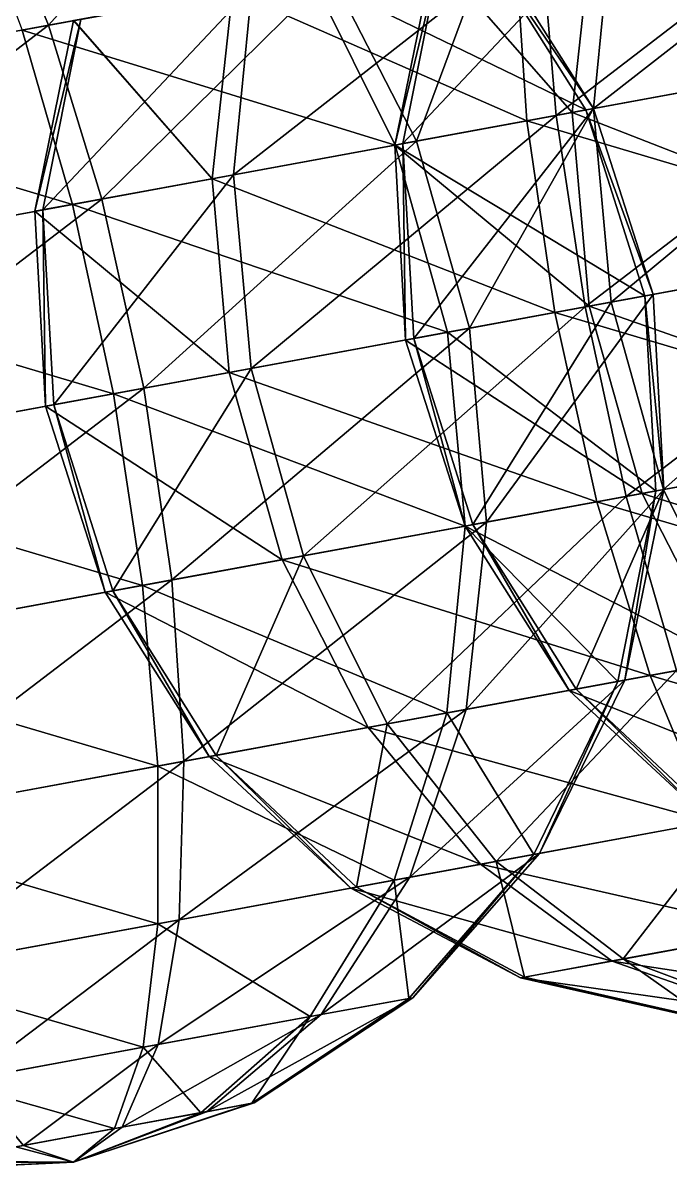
# Model space of a CAD drawing. Header units: metres. Extents: x -550 to 12, y -466 to 28.
# Drawn here: x -451.64 to -425.71, y -100.21 to -54.18 of the extents above; entities that cross this region are included whole.
import ezdxf

# ---------------------------------------------------------------- set-up
doc = ezdxf.new("R2010")
doc.units = ezdxf.units.M

msp = doc.modelspace()

# ---------------------------------------------------------------- linework, layer by layer
for points in [[(-450.6225, -54.27549, -1125.3547), (-453.05685, -48.405994, -1120.777), (-443.82132, -46.706028, -1115.0856), (-443.82123, -46.70593, -1115.0854)], [(-450.6225, -54.27549, -1125.3547), (-443.82132, -46.706028, -1115.0856), (-439.3113, -52.193466, -1118.3843), (-439.31122, -52.193367, -1118.3842)], [(-430.27542, -57.88723, -1243.7759), (-430.8831, -50.642105, -1240.8651), (-417.65964, -48.20809, -1240.5791), (-417.65955, -48.207993, -1240.579)], [(-430.27542, -57.88723, -1243.7759), (-417.65964, -48.20809, -1240.5791), (-415.52658, -55.17244, -1243.4569), (-415.5265, -55.17234, -1243.4568)], [(-417.0145, -55.446312, -808.6183), (-417.50107, -48.178894, -811.49603), (-428.81226, -50.260918, -818.46655), (-428.81216, -50.26082, -818.46643)], [(-428.77325, -57.610718, -857.3644), (-428.04367, -50.119446, -855.20056), (-416.45117, -47.98564, -861.67566), (-416.45108, -47.985542, -861.67554)], [(-428.77325, -57.610718, -857.3644), (-416.45117, -47.98564, -861.67566), (-415.8435, -55.230766, -864.58636), (-415.8434, -55.230667, -864.58624)], [(-463.84595, -56.709503, -1125.6407), (-453.05685, -48.405994, -1120.777), (-450.6225, -54.27549, -1125.3547), (-450.6224, -54.27539, -1125.3546)], [(-440.0799, -52.334938, -1081.6501), (-453.9141, -48.563786, -1079.8054), (-451.6724, -54.468742, -1075.1752), (-451.6723, -54.468643, -1075.175)], [(-416.69757, -55.387985, -1187.4888), (-418.70953, -48.401344, -1190.3995), (-431.93298, -50.835358, -1190.6855), (-431.9329, -50.83526, -1190.6854)], [(-436.4194, -59.018127, -844.53644), (-434.89902, -51.381294, -843.6994), (-428.04367, -50.119446, -855.20056), (-428.04358, -50.119347, -855.20044)], [(-436.4194, -59.018127, -844.53644), (-428.04367, -50.119446, -855.20056), (-428.77325, -57.610718, -857.3644), (-428.77316, -57.61062, -857.36426)], [(-429.6305, -57.76851, -816.3929), (-428.81226, -50.260918, -818.46655), (-435.18033, -51.43308, -830.2538), (-435.18024, -51.43298, -830.25366)], [(-417.0145, -55.446312, -808.6183), (-428.81226, -50.260918, -818.46655), (-429.6305, -57.76851, -816.3929), (-429.6304, -57.76841, -816.39276)], [(-431.4464, -58.102776, -1187.8077), (-431.93298, -50.835358, -1190.6855), (-443.24414, -52.91738, -1197.656), (-443.24405, -52.917282, -1197.6559)], [(-443.20517, -60.26718, -1236.5538), (-442.4756, -52.77591, -1234.3901), (-430.8831, -50.642105, -1240.8651), (-430.883, -50.642006, -1240.865)], [(-443.20517, -60.26718, -1236.5538), (-430.8831, -50.642105, -1240.8651), (-430.27542, -57.88723, -1243.7759), (-430.27533, -57.88713, -1243.7758)], [(-429.08453, -57.668022, -1092.3143), (-433.22455, -51.073086, -1093.1514), (-440.0799, -52.334938, -1081.6501), (-440.0798, -52.33484, -1081.65)], [(-435.87344, -58.91764, -1120.4579), (-439.3113, -52.193466, -1118.3843), (-432.9432, -51.0213, -1106.5969), (-432.9431, -51.021202, -1106.5968)], [(-435.87344, -58.91764, -1120.4579), (-432.9432, -51.0213, -1106.5969), (-428.77078, -57.610268, -1107.3109), (-428.7707, -57.61017, -1107.3108)], [(-428.77078, -57.610268, -1107.3109), (-432.9432, -51.0213, -1106.5969), (-433.22455, -51.073086, -1093.1514), (-433.22446, -51.072987, -1093.1512)], [(-428.77078, -57.610268, -1107.3109), (-433.22455, -51.073086, -1093.1514), (-429.08453, -57.668022, -1092.3143), (-429.08444, -57.667923, -1092.3142)], [(-416.69757, -55.387985, -1187.4888), (-431.93298, -50.835358, -1190.6855), (-431.4464, -58.102776, -1187.8077), (-431.44632, -58.102676, -1187.8076)], [(-436.73315, -59.075882, -829.53986), (-435.18033, -51.43308, -830.2538), (-434.89902, -51.381294, -843.6994), (-434.89893, -51.381195, -843.6993)], [(-436.73315, -59.075882, -829.53986), (-434.89902, -51.381294, -843.6994), (-436.4194, -59.018127, -844.53644), (-436.4193, -59.01803, -844.5363)], [(-429.6305, -57.76851, -816.3929), (-435.18033, -51.43308, -830.2538), (-436.73315, -59.075882, -829.53986), (-436.73306, -59.075783, -829.53973)], [(-436.73068, -59.07543, -1079.4865), (-440.0799, -52.334938, -1081.6501), (-451.6724, -54.468742, -1075.1752), (-451.6723, -54.468643, -1075.175)], [(-448.48944, -61.239838, -1128.2325), (-450.6225, -54.27549, -1125.3547), (-439.3113, -52.193466, -1118.3843), (-439.31122, -52.193367, -1118.3842)], [(-448.48944, -61.239838, -1128.2325), (-439.3113, -52.193466, -1118.3843), (-435.87344, -58.91764, -1120.4579), (-435.87335, -58.91754, -1120.4578)], [(-429.08453, -57.668022, -1092.3143), (-440.0799, -52.334938, -1081.6501), (-436.73068, -59.07543, -1079.4865), (-436.7306, -59.075333, -1079.4863)], [(-450.85132, -61.67459, -1223.726), (-449.33093, -54.037758, -1222.8889), (-442.4756, -52.77591, -1234.3901), (-442.4755, -52.77581, -1234.39)], [(-450.85132, -61.67459, -1223.726), (-442.4756, -52.77591, -1234.3901), (-443.20517, -60.26718, -1236.5538), (-443.20508, -60.267082, -1236.5537)], [(-444.0624, -60.424973, -1195.5824), (-443.24414, -52.91738, -1197.656), (-449.61224, -54.089542, -1209.4434), (-449.61215, -54.089443, -1209.4432)], [(-431.4464, -58.102776, -1187.8077), (-443.24414, -52.91738, -1197.656), (-444.0624, -60.424973, -1195.5824), (-444.06232, -60.424873, -1195.5823)], [(-463.23828, -63.954628, -1128.5515), (-463.84595, -56.709503, -1125.6407), (-450.6225, -54.27549, -1125.3547), (-450.6224, -54.27539, -1125.3546)], [(-450.6225, -54.27549, -1125.3547), (-450.6225, -54.27549, -1125.3547), (-463.84595, -56.709503, -1125.6407), (-463.84586, -56.709404, -1125.6406)], [(-463.23828, -63.954628, -1128.5515), (-450.6225, -54.27549, -1125.3547), (-448.48944, -61.239838, -1128.2325), (-448.48935, -61.23974, -1128.2324)], [(-451.1651, -61.732346, -1208.7294), (-449.61224, -54.089542, -1209.4434), (-449.33093, -54.037758, -1222.8889), (-449.33084, -54.03766, -1222.8888)], [(-451.1651, -61.732346, -1208.7294), (-449.33093, -54.037758, -1222.8889), (-450.85132, -61.67459, -1223.726), (-450.85123, -61.67449, -1223.7258)], [(-444.0624, -60.424973, -1195.5824), (-449.61224, -54.089542, -1209.4434), (-451.1651, -61.732346, -1208.7294), (-451.165, -61.732246, -1208.7292)], [(-449.66043, -61.455383, -1072.2644), (-451.6724, -54.468742, -1075.1752), (-464.89584, -56.902756, -1075.4612), (-464.89575, -56.902657, -1075.461)], [(-436.73068, -59.07543, -1079.4865), (-451.6724, -54.468742, -1075.1752), (-449.66043, -61.455383, -1072.2644), (-449.66034, -61.455284, -1072.2643)], [(-429.1093, -65.5676, -1244.7687), (-430.27542, -57.88723, -1243.7759), (-415.52658, -55.17244, -1243.4569), (-415.5265, -55.17234, -1243.4568)], [(-415.52658, -55.17244, -1243.4569), (-415.52658, -55.17244, -1243.4569), (-430.27542, -57.88723, -1243.7759), (-430.27533, -57.88713, -1243.7758)], [(-429.1093, -65.5676, -1244.7687), (-415.52658, -55.17244, -1243.4569), (-413.84018, -62.757046, -1244.4384), (-413.8401, -62.756947, -1244.4382)], [(-415.0525, -62.980194, -1186.496), (-416.69757, -55.387985, -1187.4888), (-431.4464, -58.102776, -1187.8077), (-431.44632, -58.102676, -1187.8076)], [(-415.8897, -63.134285, -807.6367), (-417.0145, -55.446312, -808.6183), (-429.6305, -57.76851, -816.3929), (-429.6304, -57.76841, -816.39276)], [(-428.06326, -65.375046, -858.1024), (-428.77325, -57.610718, -857.3644), (-415.8435, -55.230766, -864.58636), (-415.8434, -55.230667, -864.58624)], [(-428.06326, -65.375046, -858.1024), (-415.8435, -55.230766, -864.58636), (-414.6774, -62.911137, -865.57916), (-414.6773, -62.911037, -865.57904)], [(-449.66043, -61.455383, -1072.2644), (-464.89584, -56.902756, -1075.4612), (-464.40927, -64.17017, -1072.5834), (-464.40918, -64.170074, -1072.5833)], [(-442.49518, -68.03151, -1237.2919), (-443.20517, -60.26718, -1236.5538), (-430.27542, -57.88723, -1243.7759), (-430.27533, -57.88713, -1243.7758)], [(-442.49518, -68.03151, -1237.2919), (-430.27542, -57.88723, -1243.7759), (-429.1093, -65.5676, -1244.7687), (-429.10922, -65.5675, -1244.7686)], [(-428.95074, -65.5384, -815.6856), (-429.6305, -57.76851, -816.3929), (-436.73315, -59.075882, -829.53986), (-436.73306, -59.075783, -829.53973)], [(-426.71362, -65.126625, -1092.0288), (-429.08453, -57.668022, -1092.3143), (-436.73068, -59.07543, -1079.4865), (-436.7306, -59.075333, -1079.4863)], [(-435.97913, -66.8321, -844.82196), (-436.4194, -59.018127, -844.53644), (-428.77325, -57.610718, -857.3644), (-428.77316, -57.61062, -857.36426)], [(-435.97913, -66.8321, -844.82196), (-428.77325, -57.610718, -857.3644), (-428.06326, -65.375046, -858.1024), (-428.06317, -65.37495, -858.1023)], [(-433.742, -66.42033, -1121.1652), (-435.87344, -58.91764, -1120.4579), (-428.77078, -57.610268, -1107.3109), (-428.7707, -57.61017, -1107.3108)], [(-433.742, -66.42033, -1121.1652), (-428.77078, -57.610268, -1107.3109), (-426.3888, -65.06683, -1107.5544), (-426.3887, -65.066734, -1107.5543)], [(-415.8897, -63.134285, -807.6367), (-429.6305, -57.76851, -816.3929), (-428.95074, -65.5384, -815.6856), (-428.95065, -65.5383, -815.6855)], [(-426.3888, -65.06683, -1107.5544), (-428.77078, -57.610268, -1107.3109), (-429.08453, -57.668022, -1092.3143), (-429.08444, -57.667923, -1092.3142)], [(-426.3888, -65.06683, -1107.5544), (-429.08453, -57.668022, -1092.3143), (-426.71362, -65.126625, -1092.0288), (-426.71353, -65.126526, -1092.0287)], [(-430.32162, -65.79075, -1186.8263), (-431.4464, -58.102776, -1187.8077), (-444.0624, -60.424973, -1195.5824), (-444.06232, -60.424873, -1195.5823)], [(-415.0525, -62.980194, -1186.496), (-431.4464, -58.102776, -1187.8077), (-430.32162, -65.79075, -1186.8263), (-430.32153, -65.79065, -1186.8262)], [(-434.6295, -66.58369, -1078.7484), (-436.73068, -59.07543, -1079.4865), (-449.66043, -61.455383, -1072.2644), (-449.66034, -61.455284, -1072.2643)], [(-446.80304, -68.82444, -1129.214), (-448.48944, -61.239838, -1128.2325), (-435.87344, -58.91764, -1120.4579), (-435.87335, -58.91754, -1120.4578)], [(-446.80304, -68.82444, -1129.214), (-435.87344, -58.91764, -1120.4579), (-433.742, -66.42033, -1121.1652), (-433.7419, -66.42023, -1121.165)], [(-436.30396, -66.89189, -829.2963), (-436.73315, -59.075882, -829.53986), (-436.4194, -59.018127, -844.53644), (-436.4193, -59.01803, -844.5363)], [(-428.95074, -65.5384, -815.6856), (-436.73315, -59.075882, -829.53986), (-436.30396, -66.89189, -829.2963), (-436.30386, -66.89179, -829.2962)], [(-426.71362, -65.126625, -1092.0288), (-436.73068, -59.07543, -1079.4865), (-434.6295, -66.58369, -1078.7484), (-434.6294, -66.58359, -1078.7483)], [(-436.30396, -66.89189, -829.2963), (-436.4194, -59.018127, -844.53644), (-435.97913, -66.8321, -844.82196), (-435.97903, -66.832, -844.82184)], [(-450.41104, -69.48856, -1224.0115), (-450.85132, -61.67459, -1223.726), (-443.20517, -60.26718, -1236.5538), (-443.20508, -60.267082, -1236.5537)], [(-450.41104, -69.48856, -1224.0115), (-443.20517, -60.26718, -1236.5538), (-442.49518, -68.03151, -1237.2919), (-442.4951, -68.03141, -1237.2917)], [(-443.38263, -68.19486, -1194.8751), (-444.0624, -60.424973, -1195.5824), (-451.1651, -61.732346, -1208.7294), (-451.165, -61.732246, -1208.7292)], [(-430.32162, -65.79075, -1186.8263), (-444.0624, -60.424973, -1195.5824), (-443.38263, -68.19486, -1194.8751), (-443.38254, -68.19476, -1194.875)], [(-448.01535, -69.04759, -1071.2716), (-449.66043, -61.455383, -1072.2644), (-464.40927, -64.17017, -1072.5834), (-464.40918, -64.170074, -1072.5833)], [(-462.07217, -71.634995, -1129.5443), (-463.23828, -63.954628, -1128.5515), (-448.48944, -61.239838, -1128.2325), (-448.48935, -61.23974, -1128.2324)], [(-448.48944, -61.239838, -1128.2325), (-448.48944, -61.239838, -1128.2325), (-463.23828, -63.954628, -1128.5515), (-463.2382, -63.95453, -1128.5514)], [(-462.07217, -71.634995, -1129.5443), (-448.48944, -61.239838, -1128.2325), (-446.80304, -68.82444, -1129.214), (-446.80295, -68.82434, -1129.2139)], [(-434.6295, -66.58369, -1078.7484), (-449.66043, -61.455383, -1072.2644), (-448.01535, -69.04759, -1071.2716), (-448.01526, -69.04749, -1071.2715)], [(-450.7359, -69.548355, -1208.4858), (-451.1651, -61.732346, -1208.7294), (-450.85132, -61.67459, -1223.726), (-450.85123, -61.67449, -1223.7258)], [(-443.38263, -68.19486, -1194.8751), (-451.1651, -61.732346, -1208.7294), (-450.7359, -69.548355, -1208.4858), (-450.7358, -69.548256, -1208.4857)], [(-450.7359, -69.548355, -1208.4858), (-450.85132, -61.67459, -1223.726), (-450.41104, -69.48856, -1224.0115), (-450.41095, -69.488464, -1224.0114)], [(-413.88638, -70.66056, -1187.4888), (-415.0525, -62.980194, -1186.496), (-430.32162, -65.79075, -1186.8263), (-430.32153, -65.79065, -1186.8262)], [(-427.46423, -73.159805, -1243.7759), (-429.1093, -65.5676, -1244.7687), (-413.84018, -62.757046, -1244.4384), (-413.8401, -62.756947, -1244.4382)], [(-413.84018, -62.757046, -1244.4384), (-413.84018, -62.757046, -1244.4384), (-429.1093, -65.5676, -1244.7687), (-429.10922, -65.5675, -1244.7686)], [(-425.96207, -72.88329, -857.3644), (-428.06326, -65.375046, -858.1024), (-414.6774, -62.911137, -865.57916), (-414.6773, -62.911037, -865.57904)], [(-427.46423, -73.159805, -1243.7759), (-413.84018, -62.757046, -1244.4384), (-412.7154, -70.445015, -1243.4569), (-412.7153, -70.444916, -1243.4568)], [(-425.96207, -72.88329, -857.3644), (-414.6774, -62.911137, -865.57916), (-413.03232, -70.50334, -864.58636), (-413.03223, -70.50324, -864.58624)], [(-414.2033, -70.71889, -808.6183), (-415.8897, -63.134285, -807.6367), (-428.95074, -65.5384, -815.6856), (-428.95065, -65.5383, -815.6855)], [(-448.01535, -69.04759, -1071.2716), (-464.40927, -64.17017, -1072.5834), (-463.2845, -71.85815, -1071.6019), (-463.2844, -71.85805, -1071.6018)], [(-426.27335, -72.9406, -1092.3143), (-426.71362, -65.126625, -1092.0288), (-434.6295, -66.58369, -1078.7484), (-434.6294, -66.58359, -1078.7483)], [(-433.06226, -74.190216, -1120.4579), (-433.742, -66.42033, -1121.1652), (-426.3888, -65.06683, -1107.5544), (-426.3887, -65.066734, -1107.5543)], [(-433.06226, -74.190216, -1120.4579), (-426.3888, -65.06683, -1107.5544), (-425.9596, -72.88284, -1107.3109), (-425.9595, -72.882744, -1107.3108)], [(-425.9596, -72.88284, -1107.3109), (-426.3888, -65.06683, -1107.5544), (-426.71362, -65.126625, -1092.0288), (-426.71353, -65.126526, -1092.0287)], [(-425.9596, -72.88284, -1107.3109), (-426.71362, -65.126625, -1092.0288), (-426.27335, -72.9406, -1092.3143), (-426.27325, -72.9405, -1092.3142)], [(-428.63522, -73.37535, -1187.8077), (-430.32162, -65.79075, -1186.8263), (-443.38263, -68.19486, -1194.8751), (-443.38254, -68.19476, -1194.875)], [(-440.39398, -75.53976, -1236.5538), (-442.49518, -68.03151, -1237.2919), (-429.1093, -65.5676, -1244.7687), (-429.10922, -65.5675, -1244.7686)], [(-440.39398, -75.53976, -1236.5538), (-429.1093, -65.5676, -1244.7687), (-427.46423, -73.159805, -1243.7759), (-427.46414, -73.159706, -1243.7758)], [(-426.8193, -73.04108, -816.3929), (-428.95074, -65.5384, -815.6856), (-436.30396, -66.89189, -829.2963), (-436.30386, -66.89179, -829.2962)], [(-433.60822, -74.2907, -844.53644), (-435.97913, -66.8321, -844.82196), (-428.06326, -65.375046, -858.1024), (-428.06317, -65.37495, -858.1023)], [(-433.60822, -74.2907, -844.53644), (-428.06326, -65.375046, -858.1024), (-425.96207, -72.88329, -857.3644), (-425.96198, -72.883194, -857.36426)], [(-413.88638, -70.66056, -1187.4888), (-430.32162, -65.79075, -1186.8263), (-428.63522, -73.37535, -1187.8077), (-428.63513, -73.37525, -1187.8076)], [(-414.2033, -70.71889, -808.6183), (-428.95074, -65.5384, -815.6856), (-426.8193, -73.04108, -816.3929), (-426.8192, -73.04098, -816.39276)], [(-433.9195, -74.34801, -1079.4865), (-434.6295, -66.58369, -1078.7484), (-448.01535, -69.04759, -1071.2716), (-448.01526, -69.04749, -1071.2715)], [(-445.67825, -76.51241, -1128.2325), (-446.80304, -68.82444, -1129.214), (-433.742, -66.42033, -1121.1652), (-433.7419, -66.42023, -1121.165)], [(-445.67825, -76.51241, -1128.2325), (-433.742, -66.42033, -1121.1652), (-433.06226, -74.190216, -1120.4579), (-433.06216, -74.19012, -1120.4578)], [(-426.27335, -72.9406, -1092.3143), (-434.6295, -66.58369, -1078.7484), (-433.9195, -74.34801, -1079.4865), (-433.9194, -74.34791, -1079.4863)], [(-433.92197, -74.34846, -829.53986), (-436.30396, -66.89189, -829.2963), (-435.97913, -66.8321, -844.82196), (-435.97903, -66.832, -844.82184)], [(-426.8193, -73.04108, -816.3929), (-436.30396, -66.89189, -829.2963), (-433.92197, -74.34846, -829.53986), (-433.92188, -74.34836, -829.53973)], [(-433.92197, -74.34846, -829.53986), (-435.97913, -66.8321, -844.82196), (-433.60822, -74.2907, -844.53644), (-433.60812, -74.2906, -844.5363)], [(-448.04013, -76.94717, -1223.726), (-450.41104, -69.48856, -1224.0115), (-442.49518, -68.03151, -1237.2919), (-442.4951, -68.03141, -1237.2917)], [(-448.04013, -76.94717, -1223.726), (-442.49518, -68.03151, -1237.2919), (-440.39398, -75.53976, -1236.5538), (-440.3939, -75.53966, -1236.5537)], [(-441.25122, -75.69754, -1195.5824), (-443.38263, -68.19486, -1194.8751), (-450.7359, -69.548355, -1208.4858), (-450.7358, -69.548256, -1208.4857)], [(-428.63522, -73.37535, -1187.8077), (-443.38263, -68.19486, -1194.8751), (-441.25122, -75.69754, -1195.5824), (-441.25113, -75.69744, -1195.5823)], [(-460.4271, -79.2272, -1128.5515), (-462.07217, -71.634995, -1129.5443), (-446.80304, -68.82444, -1129.214), (-446.80295, -68.82434, -1129.2139)], [(-446.80304, -68.82444, -1129.214), (-446.80304, -68.82444, -1129.214), (-462.07217, -71.634995, -1129.5443), (-462.07208, -71.634895, -1129.5442)], [(-460.4271, -79.2272, -1128.5515), (-446.80304, -68.82444, -1129.214), (-445.67825, -76.51241, -1128.2325), (-445.67816, -76.512314, -1128.2324)], [(-446.84924, -76.72796, -1072.2644), (-448.01535, -69.04759, -1071.2716), (-463.2845, -71.85815, -1071.6019), (-463.2844, -71.85805, -1071.6018)], [(-448.35388, -77.00492, -1208.7294), (-450.7359, -69.548355, -1208.4858), (-450.41104, -69.48856, -1224.0115), (-450.41095, -69.488464, -1224.0114)], [(-448.35388, -77.00492, -1208.7294), (-450.41104, -69.48856, -1224.0115), (-448.04013, -76.94717, -1223.726), (-448.04004, -76.94707, -1223.7258)], [(-433.9195, -74.34801, -1079.4865), (-448.01535, -69.04759, -1071.2716), (-446.84924, -76.72796, -1072.2644), (-446.84915, -76.72786, -1072.2643)], [(-441.25122, -75.69754, -1195.5824), (-450.7359, -69.548355, -1208.4858), (-448.35388, -77.00492, -1208.7294), (-448.3538, -77.00482, -1208.7292)], [(-413.27872, -77.90569, -1190.3995), (-413.88638, -70.66056, -1187.4888), (-428.63522, -73.37535, -1187.8077), (-428.63513, -73.37525, -1187.8076)], [(-425.45227, -80.14645, -1240.8651), (-427.46423, -73.159805, -1243.7759), (-412.7154, -70.445015, -1243.4569), (-412.7153, -70.444916, -1243.4568)], [(-412.7154, -70.445015, -1243.4569), (-412.7154, -70.445015, -1243.4569), (-427.46423, -73.159805, -1243.7759), (-427.46414, -73.159706, -1243.7758)], [(-412.07025, -77.68324, -811.49603), (-414.2033, -70.71889, -808.6183), (-426.8193, -73.04108, -816.3929), (-426.8192, -73.04098, -816.39276)], [(-422.61285, -79.623795, -855.20056), (-425.96207, -72.88329, -857.3644), (-413.03232, -70.50334, -864.58636), (-413.03223, -70.50324, -864.58624)], [(-446.84924, -76.72796, -1072.2644), (-463.2845, -71.85815, -1071.6019), (-461.59808, -79.44275, -1072.5834), (-461.598, -79.44265, -1072.5833)], [(-437.04477, -82.28026, -1234.3901), (-440.39398, -75.53976, -1236.5538), (-427.46423, -73.159805, -1243.7759), (-427.46414, -73.159706, -1243.7758)], [(-437.04477, -82.28026, -1234.3901), (-427.46423, -73.159805, -1243.7759), (-425.45227, -80.14645, -1240.8651), (-425.45218, -80.14635, -1240.865)], [(-423.38144, -79.76526, -818.46655), (-426.8193, -73.04108, -816.3929), (-433.92197, -74.34846, -829.53986), (-433.92188, -74.34836, -829.53973)], [(-427.79373, -80.57743, -1093.1514), (-426.27335, -72.9406, -1092.3143), (-433.9195, -74.34801, -1079.4865), (-433.9194, -74.34791, -1079.4863)], [(-433.8805, -81.697815, -1118.3843), (-433.06226, -74.190216, -1120.4579), (-425.9596, -72.88284, -1107.3109), (-425.9595, -72.882744, -1107.3108)], [(-433.8805, -81.697815, -1118.3843), (-425.9596, -72.88284, -1107.3109), (-427.51242, -80.52565, -1106.5969), (-427.51233, -80.52555, -1106.5968)], [(-429.4682, -80.88564, -843.6994), (-433.60822, -74.2907, -844.53644), (-425.96207, -72.88329, -857.3644), (-425.96198, -72.883194, -857.36426)], [(-429.4682, -80.88564, -843.6994), (-425.96207, -72.88329, -857.3644), (-422.61285, -79.623795, -855.20056), (-422.61276, -79.623695, -855.20044)], [(-427.51242, -80.52565, -1106.5969), (-426.27335, -72.9406, -1092.3143), (-427.79373, -80.57743, -1093.1514), (-427.79364, -80.57733, -1093.1512)], [(-427.51242, -80.52565, -1106.5969), (-425.9596, -72.88284, -1107.3109), (-426.27335, -72.9406, -1092.3143), (-426.27325, -72.9405, -1092.3142)], [(-412.07025, -77.68324, -811.49603), (-426.8193, -73.04108, -816.3929), (-423.38144, -79.76526, -818.46655), (-423.38135, -79.76516, -818.46643)], [(-426.50217, -80.33971, -1190.6855), (-428.63522, -73.37535, -1187.8077), (-441.25122, -75.69754, -1195.5824), (-441.25113, -75.69744, -1195.5823)], [(-413.27872, -77.90569, -1190.3995), (-428.63522, -73.37535, -1187.8077), (-426.50217, -80.33971, -1190.6855), (-426.50208, -80.33961, -1190.6854)], [(-434.64908, -81.83928, -1081.6501), (-433.9195, -74.34801, -1079.4865), (-446.84924, -76.72796, -1072.2644), (-446.84915, -76.72786, -1072.2643)], [(-445.19168, -83.77984, -1125.3547), (-445.67825, -76.51241, -1128.2325), (-433.06226, -74.190216, -1120.4579), (-433.06216, -74.19012, -1120.4578)], [(-445.19168, -83.77984, -1125.3547), (-433.06226, -74.190216, -1120.4579), (-433.8805, -81.697815, -1118.3843), (-433.8804, -81.697716, -1118.3842)], [(-427.79373, -80.57743, -1093.1514), (-433.9195, -74.34801, -1079.4865), (-434.64908, -81.83928, -1081.6501), (-434.649, -81.83918, -1081.65)], [(-429.7495, -80.93742, -830.2538), (-433.92197, -74.34846, -829.53986), (-433.60822, -74.2907, -844.53644), (-433.60812, -74.2906, -844.5363)], [(-423.38144, -79.76526, -818.46655), (-433.92197, -74.34846, -829.53986), (-429.7495, -80.93742, -830.2538), (-429.74942, -80.937325, -830.25366)], [(-429.7495, -80.93742, -830.2538), (-433.60822, -74.2907, -844.53644), (-429.4682, -80.88564, -843.6994), (-429.4681, -80.885544, -843.6993)], [(-437.81335, -82.42172, -1197.656), (-441.25122, -75.69754, -1195.5824), (-448.35388, -77.00492, -1208.7294), (-448.3538, -77.00482, -1208.7292)], [(-443.90012, -83.54211, -1222.8889), (-448.04013, -76.94717, -1223.726), (-440.39398, -75.53976, -1236.5538), (-440.3939, -75.53966, -1236.5537)], [(-443.90012, -83.54211, -1222.8889), (-440.39398, -75.53976, -1236.5538), (-437.04477, -82.28026, -1234.3901), (-437.04468, -82.28016, -1234.39)], [(-426.50217, -80.33971, -1190.6855), (-441.25122, -75.69754, -1195.5824), (-437.81335, -82.42172, -1197.656), (-437.81326, -82.42162, -1197.6559)], [(-446.24158, -83.97309, -1075.1752), (-446.84924, -76.72796, -1072.2644), (-461.59808, -79.44275, -1072.5834), (-461.598, -79.44265, -1072.5833)], [(-458.41513, -86.213844, -1125.6407), (-460.4271, -79.2272, -1128.5515), (-445.67825, -76.51241, -1128.2325), (-445.67816, -76.512314, -1128.2324)], [(-445.67825, -76.51241, -1128.2325), (-445.67825, -76.51241, -1128.2325), (-460.4271, -79.2272, -1128.5515), (-460.427, -79.227104, -1128.5514)], [(-458.41513, -86.213844, -1125.6407), (-445.67825, -76.51241, -1128.2325), (-445.19168, -83.77984, -1125.3547), (-445.1916, -83.77974, -1125.3546)], [(-434.64908, -81.83928, -1081.6501), (-446.84924, -76.72796, -1072.2644), (-446.24158, -83.97309, -1075.1752), (-446.2415, -83.97299, -1075.175)], [(-444.18146, -83.59389, -1209.4434), (-448.35388, -77.00492, -1208.7294), (-448.04013, -76.94717, -1223.726), (-448.04004, -76.94707, -1223.7258)], [(-437.81335, -82.42172, -1197.656), (-448.35388, -77.00492, -1208.7294), (-444.18146, -83.59389, -1209.4434), (-444.18137, -83.59379, -1209.4432)], [(-444.18146, -83.59389, -1209.4434), (-448.04013, -76.94717, -1223.726), (-443.90012, -83.54211, -1222.8889), (-443.90002, -83.54201, -1222.8888)], [(-413.2709, -84.22183, -1195.0298), (-413.27872, -77.90569, -1190.3995), (-426.50217, -80.33971, -1190.6855), (-426.50208, -80.33961, -1190.6854)], [(-446.24158, -83.97309, -1075.1752), (-461.59808, -79.44275, -1072.5834), (-459.46503, -86.407104, -1075.4612), (-459.46494, -86.407005, -1075.461)], [(-418.87143, -85.2527, -821.76526), (-423.38144, -79.76526, -818.46655), (-429.7495, -80.93742, -830.2538), (-429.74942, -80.937325, -830.25366)], [(-423.84128, -86.16748, -842.3678), (-429.4682, -80.88564, -843.6994), (-422.61285, -79.623795, -855.20056), (-422.61276, -79.623695, -855.20044)], [(-424.0678, -86.2092, -1195.2633), (-426.50217, -80.33971, -1190.6855), (-437.81335, -82.42172, -1197.656), (-437.81326, -82.42162, -1197.6559)], [(-432.6758, -87.79365, -1230.948), (-437.04477, -82.28026, -1234.3901), (-425.45227, -80.14645, -1240.8651), (-425.45218, -80.14635, -1240.865)], [(-436.141, -88.43147, -1115.0856), (-433.8805, -81.697815, -1118.3843), (-427.51242, -80.52565, -1106.5969), (-427.51233, -80.52555, -1106.5968)], [(-436.141, -88.43147, -1115.0856), (-427.51242, -80.52565, -1106.5969), (-430.94147, -87.47441, -1105.4613), (-430.94138, -87.47431, -1105.4612)], [(-432.6758, -87.79365, -1230.948), (-425.45227, -80.14645, -1240.8651), (-423.21057, -86.05141, -1236.2349), (-423.21048, -86.05131, -1236.2347)], [(-430.94147, -87.47441, -1105.4613), (-427.51242, -80.52565, -1106.5969), (-427.79373, -80.57743, -1093.1514), (-427.79364, -80.57733, -1093.1512)], [(-413.2709, -84.22183, -1195.0298), (-426.50217, -80.33971, -1190.6855), (-424.0678, -86.2092, -1195.2633), (-424.06772, -86.2091, -1195.2632)], [(-431.17117, -87.516685, -1094.483), (-427.79373, -80.57743, -1093.1514), (-434.64908, -81.83928, -1081.6501), (-434.649, -81.83918, -1081.65)], [(-430.94147, -87.47441, -1105.4613), (-427.79373, -80.57743, -1093.1514), (-431.17117, -87.516685, -1094.483), (-431.17108, -87.51659, -1094.4829)], [(-424.07095, -86.20976, -831.38947), (-429.7495, -80.93742, -830.2538), (-429.4682, -80.88564, -843.6994), (-429.4681, -80.885544, -843.6993)], [(-418.87143, -85.2527, -821.76526), (-429.7495, -80.93742, -830.2538), (-424.07095, -86.20976, -831.38947), (-424.07086, -86.20966, -831.38934)], [(-424.07095, -86.20976, -831.38947), (-429.4682, -80.88564, -843.6994), (-423.84128, -86.16748, -842.3678), (-423.8412, -86.16738, -842.3677)], [(-436.76855, -88.54698, -1085.0923), (-434.64908, -81.83928, -1081.6501), (-446.24158, -83.97309, -1075.1752), (-446.2415, -83.97299, -1075.175)], [(-445.37653, -90.13144, -1120.777), (-445.19168, -83.77984, -1125.3547), (-433.8805, -81.697815, -1118.3843), (-433.8804, -81.697716, -1118.3842)], [(-445.37653, -90.13144, -1120.777), (-433.8805, -81.697815, -1118.3843), (-436.141, -88.43147, -1115.0856), (-436.1409, -88.43137, -1115.0854)], [(-431.17117, -87.516685, -1094.483), (-434.64908, -81.83928, -1081.6501), (-436.76855, -88.54698, -1085.0923), (-436.76846, -88.54688, -1085.0922)], [(-438.2732, -88.823944, -1221.5573), (-443.90012, -83.54211, -1222.8889), (-437.04477, -82.28026, -1234.3901), (-437.04468, -82.28016, -1234.39)], [(-438.2732, -88.823944, -1221.5573), (-437.04477, -82.28026, -1234.3901), (-432.6758, -87.79365, -1230.948), (-432.67572, -87.79355, -1230.9479)], [(-433.30334, -87.909164, -1200.9547), (-437.81335, -82.42172, -1197.656), (-444.18146, -83.59389, -1209.4434), (-444.18137, -83.59379, -1209.4432)], [(-424.0678, -86.2092, -1195.2633), (-437.81335, -82.42172, -1197.656), (-433.30334, -87.909164, -1200.9547), (-433.30325, -87.909065, -1200.9546)], [(-438.50287, -88.86623, -1210.579), (-444.18146, -83.59389, -1209.4434), (-443.90012, -83.54211, -1222.8889), (-443.90002, -83.54201, -1222.8888)], [(-433.30334, -87.909164, -1200.9547), (-444.18146, -83.59389, -1209.4434), (-438.50287, -88.86623, -1210.579), (-438.50278, -88.86613, -1210.5789)], [(-438.50287, -88.86623, -1210.579), (-443.90012, -83.54211, -1222.8889), (-438.2732, -88.823944, -1221.5573), (-438.2731, -88.823845, -1221.5571)], [(-446.23376, -90.28923, -1079.8054), (-446.24158, -83.97309, -1075.1752), (-459.46503, -86.407104, -1075.4612), (-459.46494, -86.407005, -1075.461)], [(-456.17343, -92.118805, -1121.0105), (-458.41513, -86.213844, -1125.6407), (-445.19168, -83.77984, -1125.3547), (-445.1916, -83.77974, -1125.3546)], [(-445.19168, -83.77984, -1125.3547), (-445.19168, -83.77984, -1125.3547), (-458.41513, -86.213844, -1125.6407), (-458.41504, -86.213745, -1125.6406)], [(-456.17343, -92.118805, -1121.0105), (-445.19168, -83.77984, -1125.3547), (-445.37653, -90.13144, -1120.777), (-445.37643, -90.13134, -1120.7769)], [(-436.76855, -88.54698, -1085.0923), (-446.24158, -83.97309, -1075.1752), (-446.23376, -90.28923, -1079.8054), (-446.23367, -90.28913, -1079.8053)], [(-427.5848, -91.704216, -1226.4622), (-432.6758, -87.79365, -1230.948), (-423.21057, -86.05141, -1236.2349), (-423.21048, -86.05131, -1236.2347)], [(-427.5848, -91.704216, -1226.4622), (-423.21057, -86.05141, -1236.2349), (-420.8919, -90.47226, -1230.2006), (-420.8918, -90.47216, -1230.2004)], [(-446.23376, -90.28923, -1079.8054), (-459.46503, -86.407104, -1075.4612), (-457.03067, -92.276596, -1080.039), (-457.03058, -92.2765, -1080.0388)], [(-421.49805, -90.58383, -1201.2292), (-424.0678, -86.2092, -1195.2633), (-433.30334, -87.909164, -1200.9547), (-433.30325, -87.909065, -1200.9546)], [(-439.68967, -93.93233, -1110.7866), (-436.141, -88.43147, -1115.0856), (-430.94147, -87.47441, -1105.4613), (-430.94138, -87.47431, -1105.4612)], [(-439.68967, -93.93233, -1110.7866), (-430.94147, -87.47441, -1105.4613), (-436.01306, -93.25558, -1103.9812), (-436.01297, -93.25548, -1103.9811)], [(-431.54276, -92.43274, -1219.8219), (-438.2732, -88.823944, -1221.5573), (-432.6758, -87.79365, -1230.948), (-432.67572, -87.79355, -1230.9479)], [(-436.17548, -93.28548, -1096.2184), (-431.17117, -87.516685, -1094.483), (-436.76855, -88.54698, -1085.0923), (-436.76846, -88.54688, -1085.0922)], [(-436.01306, -93.25558, -1103.9812), (-431.17117, -87.516685, -1094.483), (-436.17548, -93.28548, -1096.2184), (-436.17538, -93.28538, -1096.2183)], [(-436.01306, -93.25558, -1103.9812), (-430.94147, -87.47441, -1105.4613), (-431.17117, -87.516685, -1094.483), (-431.17108, -87.51659, -1094.4829)], [(-431.54276, -92.43274, -1219.8219), (-432.6758, -87.79365, -1230.948), (-427.5848, -91.704216, -1226.4622), (-427.58472, -91.70412, -1226.462)], [(-428.02856, -91.78589, -1205.2537), (-433.30334, -87.909164, -1200.9547), (-438.50287, -88.86623, -1210.579), (-438.50278, -88.86613, -1210.5789)], [(-421.49805, -90.58383, -1201.2292), (-433.30334, -87.909164, -1200.9547), (-428.02856, -91.78589, -1205.2537), (-428.02847, -91.78579, -1205.2535)], [(-440.13342, -94.014, -1089.5781), (-436.76855, -88.54698, -1085.0923), (-446.23376, -90.28923, -1079.8054), (-446.23367, -90.28913, -1079.8053)], [(-446.22018, -95.134384, -1114.811), (-445.37653, -90.13144, -1120.777), (-436.141, -88.43147, -1115.0856), (-436.1409, -88.43137, -1115.0854)], [(-446.22018, -95.134384, -1114.811), (-436.141, -88.43147, -1115.0856), (-439.68967, -93.93233, -1110.7866), (-439.68958, -93.93223, -1110.7865)], [(-436.17548, -93.28548, -1096.2184), (-436.76855, -88.54698, -1085.0923), (-440.13342, -94.014, -1089.5781), (-440.13333, -94.0139, -1089.578)], [(-431.70517, -92.46264, -1212.0591), (-438.50287, -88.86623, -1210.579), (-438.2732, -88.823944, -1221.5573), (-438.2731, -88.823845, -1221.5571)], [(-431.70517, -92.46264, -1212.0591), (-438.2732, -88.823944, -1221.5573), (-431.54276, -92.43274, -1219.8219), (-431.54266, -92.43264, -1219.8218)], [(-428.02856, -91.78589, -1205.2537), (-438.50287, -88.86623, -1210.579), (-431.70517, -92.46264, -1212.0591), (-431.70508, -92.46254, -1212.059)], [(-453.85477, -96.53966, -1114.9762), (-456.17343, -92.118805, -1121.0105), (-445.37653, -90.13144, -1120.777), (-445.37643, -90.13134, -1120.7769)], [(-445.37653, -90.13144, -1120.777), (-445.37653, -90.13144, -1120.777), (-456.17343, -92.118805, -1121.0105), (-456.17334, -92.118706, -1121.0104)], [(-453.85477, -96.53966, -1114.9762), (-445.37653, -90.13144, -1120.777), (-446.22018, -95.134384, -1114.811), (-446.2201, -95.134285, -1114.8109)], [(-446.82635, -95.24596, -1085.8397), (-446.23376, -90.28923, -1079.8054), (-457.03067, -92.276596, -1080.039), (-457.03058, -92.2765, -1080.0388)], [(-440.13342, -94.014, -1089.5781), (-446.23376, -90.28923, -1079.8054), (-446.82635, -95.24596, -1085.8397), (-446.82626, -95.24586, -1085.8396)], [(-418.96802, -93.1655, -1208.1768), (-421.49805, -90.58383, -1201.2292), (-428.02856, -91.78589, -1205.2537), (-428.02847, -91.78579, -1205.2535)], [(-422.11874, -93.745445, -1221.2383), (-427.5848, -91.704216, -1226.4622), (-420.8919, -90.47226, -1230.2006), (-420.8918, -90.47216, -1230.2004)], [(-422.34845, -93.78772, -1210.26), (-428.02856, -91.78589, -1205.2537), (-431.70517, -92.46264, -1212.0591), (-431.70508, -92.46254, -1212.059)], [(-424.16754, -94.12256, -1217.801), (-431.54276, -92.43274, -1219.8219), (-427.5848, -91.704216, -1226.4622), (-427.58472, -91.70412, -1226.462)], [(-418.96802, -93.1655, -1208.1768), (-428.02856, -91.78589, -1205.2537), (-422.34845, -93.78772, -1210.26), (-422.34836, -93.78762, -1210.2599)], [(-424.16754, -94.12256, -1217.801), (-427.5848, -91.704216, -1226.4622), (-422.11874, -93.745445, -1221.2383), (-422.11865, -93.745346, -1221.2382)], [(-446.82635, -95.24596, -1085.8397), (-457.03067, -92.276596, -1080.039), (-454.4609, -96.65123, -1086.0049), (-454.46082, -96.65113, -1086.0048)], [(-424.25162, -94.13803, -1213.7827), (-431.70517, -92.46264, -1212.0591), (-431.54276, -92.43274, -1219.8219), (-431.54266, -92.43264, -1219.8218)], [(-422.34845, -93.78772, -1210.26), (-431.70517, -92.46264, -1212.0591), (-424.25162, -94.13803, -1213.7827), (-424.25153, -94.13793, -1213.7826)], [(-424.25162, -94.13803, -1213.7827), (-431.54276, -92.43274, -1219.8219), (-424.16754, -94.12256, -1217.801), (-424.16745, -94.12246, -1217.8009)], [(-444.2847, -97.825485, -1105.7803), (-439.68967, -93.93233, -1110.7866), (-436.01306, -93.25558, -1103.9812), (-436.01297, -93.25548, -1103.9811)], [(-444.2847, -97.825485, -1105.7803), (-436.01306, -93.25558, -1103.9812), (-442.38156, -97.475174, -1102.2576), (-442.38147, -97.475075, -1102.2574)], [(-442.38156, -97.475174, -1102.2576), (-436.17548, -93.28548, -1096.2184), (-442.46564, -97.49065, -1098.2393), (-442.46555, -97.49055, -1098.2391)], [(-442.46564, -97.49065, -1098.2393), (-436.17548, -93.28548, -1096.2184), (-440.13342, -94.014, -1089.5781), (-440.13333, -94.0139, -1089.578)], [(-442.38156, -97.475174, -1102.2576), (-436.01306, -93.25558, -1103.9812), (-436.17548, -93.28548, -1096.2184), (-436.17538, -93.28538, -1096.2183)], [(-447.66516, -98.44771, -1107.8635), (-446.22018, -95.134384, -1114.811), (-439.68967, -93.93233, -1110.7866), (-439.68958, -93.93223, -1110.7865)], [(-447.66516, -98.44771, -1107.8635), (-439.68967, -93.93233, -1110.7866), (-444.2847, -97.825485, -1105.7803), (-444.2846, -97.825386, -1105.7802)], [(-444.5144, -97.86776, -1094.802), (-440.13342, -94.014, -1089.5781), (-446.82635, -95.24596, -1085.8397), (-446.82626, -95.24586, -1085.8396)], [(-442.46564, -97.49065, -1098.2393), (-440.13342, -94.014, -1089.5781), (-444.5144, -97.86776, -1094.802), (-444.5143, -97.86766, -1094.8019)], [(-447.9789, -98.50546, -1092.867), (-446.82635, -95.24596, -1085.8397), (-454.4609, -96.65123, -1086.0049), (-454.46082, -96.65113, -1086.0048)], [(-451.6171, -99.17514, -1107.949), (-453.85477, -96.53966, -1114.9762), (-446.22018, -95.134384, -1114.811), (-446.2201, -95.134285, -1114.8109)], [(-446.22018, -95.134384, -1114.811), (-446.22018, -95.134384, -1114.811), (-453.85477, -96.53966, -1114.9762), (-453.85468, -96.53956, -1114.9761)], [(-451.6171, -99.17514, -1107.949), (-446.22018, -95.134384, -1114.811), (-447.66516, -98.44771, -1107.8635), (-447.66507, -98.44761, -1107.8634)], [(-444.5144, -97.86776, -1094.802), (-446.82635, -95.24596, -1085.8397), (-447.9789, -98.50546, -1092.867), (-447.97882, -98.50536, -1092.8668)], [(-455.0816, -99.81284, -1106.0139), (-453.85477, -96.53966, -1114.9762), (-451.6171, -99.17514, -1107.949), (-451.617, -99.17504, -1107.9489)], [(-447.9789, -98.50546, -1092.867), (-454.4609, -96.65123, -1086.0049), (-451.93088, -99.232895, -1092.9524), (-451.9308, -99.232796, -1092.9523)], [(-449.61295, -99.84564, -1100.408), (-444.2847, -97.825485, -1105.7803), (-442.38156, -97.475174, -1102.2576), (-442.38147, -97.475075, -1102.2574)], [(-449.61295, -99.84564, -1100.408), (-442.38156, -97.475174, -1102.2576), (-442.46564, -97.49065, -1098.2393), (-442.46555, -97.49055, -1098.2391)], [(-449.61295, -99.84564, -1100.408), (-442.46564, -97.49065, -1098.2393), (-444.5144, -97.86776, -1094.802), (-444.5143, -97.86766, -1094.8019)], [(-449.61295, -99.84564, -1100.408), (-447.66516, -98.44771, -1107.8635), (-444.2847, -97.825485, -1105.7803), (-444.2846, -97.825386, -1105.7802)], [(-449.61295, -99.84564, -1100.408), (-444.5144, -97.86776, -1094.802), (-447.9789, -98.50546, -1092.867), (-447.97882, -98.50536, -1092.8668)], [(-449.61295, -99.84564, -1100.408), (-451.6171, -99.17514, -1107.949), (-447.66516, -98.44771, -1107.8635), (-447.66507, -98.44761, -1107.8634)], [(-447.66516, -98.44771, -1107.8635), (-447.66516, -98.44771, -1107.8635), (-451.6171, -99.17514, -1107.949), (-451.617, -99.17504, -1107.9489)], [(-449.61295, -99.84564, -1100.408), (-447.9789, -98.50546, -1092.867), (-451.93088, -99.232895, -1092.9524), (-451.9308, -99.232796, -1092.9523)], [(-449.61295, -99.84564, -1100.408), (-451.93088, -99.232895, -1092.9524), (-455.3113, -99.85512, -1095.0356), (-455.31122, -99.85502, -1095.0355)], [(-449.61295, -99.84564, -1100.408), (-455.0816, -99.81284, -1106.0139), (-451.6171, -99.17514, -1107.949), (-451.617, -99.17504, -1107.9489)], [(-449.61295, -99.84564, -1100.408), (-455.3113, -99.85512, -1095.0356), (-457.21448, -100.20543, -1098.5583), (-457.2144, -100.20533, -1098.5582)], [(-449.61295, -99.84564, -1100.408), (-457.21448, -100.20543, -1098.5583), (-457.1304, -100.18996, -1102.5767), (-457.1303, -100.18986, -1102.5765)], [(-449.61295, -99.84564, -1100.408), (-457.1304, -100.18996, -1102.5767), (-455.0816, -99.81284, -1106.0139), (-455.0815, -99.812744, -1106.0138)]]:
    msp.add_3dface(points)

doc.saveas('drawing.dxf')
